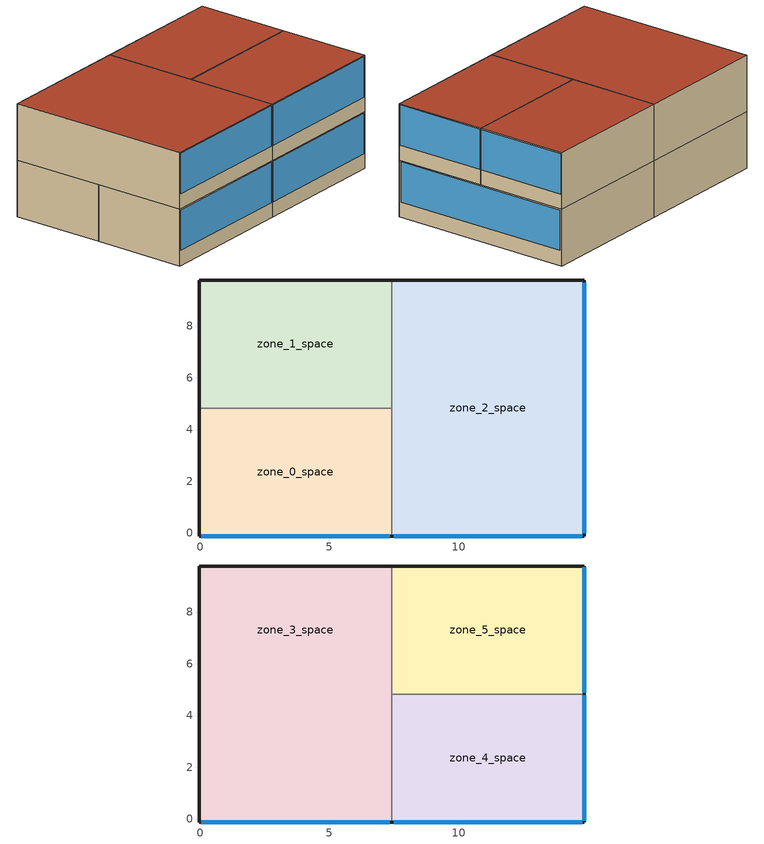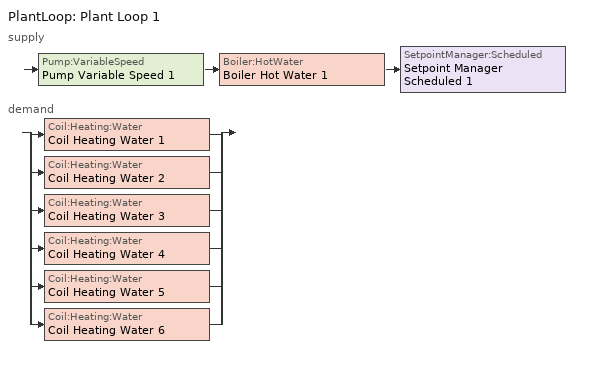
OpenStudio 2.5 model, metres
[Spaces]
zone_0_space
 floor ground: 7.41,-0.11 -0.03,-0.11 -0.03,4.83 7.41,4.83 z0
 wall outside: -0.03,4.83 -0.03,-0.11 7.41,-0.11 z0:3
 wall to zone_2_space (Interior Wall): 7.41,-0.11 7.41,4.83 z0:3
 wall to zone_1_space (Interior Wall): 7.41,4.83 -0.03,4.83 z0:3
 window: 0.05,-0.11 7.33,-0.11 z0.8:2.94
zone_1_space
 floor ground: 7.41,4.83 -0.03,4.83 -0.03,9.78 7.41,9.78 z0
 wall outside: 7.41,9.78 -0.03,9.78 -0.03,4.83 z0:3
 wall to zone_2_space (Interior Wall): 7.41,4.83 7.41,9.78 z0:3
zone_2_space
 floor ground: 14.84,-0.11 7.41,-0.11 7.41,9.78 14.84,9.78 z0
 wall outside: 7.41,-0.11 14.84,-0.11 14.84,9.78 7.41,9.78 z0:3
 window: 7.48,-0.11 14.77,-0.11 / 14.84,-0.01 14.84,9.68 z0.8:2.94
zone_3_space
 floor to zone_1_space (Interior Floor): 7.41,4.83 -0.03,4.83 -0.03,9.78 7.41,9.78 z3
 floor to zone_0_space (Interior Floor): 7.41,-0.11 -0.03,-0.11 -0.03,4.83 7.41,4.83 z3
 wall outside: 7.41,9.78 -0.03,9.78 -0.03,-0.11 7.41,-0.11 z3:6
 wall to zone_5_space (Interior Wall): 7.41,4.83 7.41,9.78 z3:6
 wall to zone_4_space (Interior Wall): 7.41,-0.11 7.41,4.83 z3:6
 window: 0.05,-0.11 7.33,-0.11 z3.8:5.94
 roof outside: -0.03,9.78 -0.03,-0.11 7.41,-0.11 7.41,9.78 z6
zone_4_space
 floor to zone_2_space (Interior Floor): 14.84,-0.11 7.41,-0.11 7.41,4.83 14.84,4.83 z3
 wall outside: 7.41,-0.11 14.84,-0.11 14.84,4.83 z3:6
 wall to zone_5_space (Interior Wall): 14.84,4.83 7.41,4.83 z3:6
 window: 7.48,-0.11 14.77,-0.11 / 14.84,-0.06 14.84,4.78 z3.8:5.94
 roof outside: 7.41,4.83 7.41,-0.11 14.84,-0.11 14.84,4.83 z6
zone_5_space
 floor to zone_2_space (Interior Floor): 14.84,4.83 7.41,4.83 7.41,9.78 14.84,9.78 z3
 wall outside: 14.84,4.83 14.84,9.78 7.41,9.78 z3:6
 window: 14.84,4.88 14.84,9.73 z3.8:5.94
 roof outside: 7.41,9.78 7.41,4.83 14.84,4.83 14.84,9.78 z6
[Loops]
PlantLoop 'Plant Loop 1'
 supply: Pump:VariableSpeed 'Pump Variable Speed 1' > Boiler:HotWater 'Boiler Hot Water 1' > SetpointManager:Scheduled 'Setpoint Manager Scheduled 1'
 demand: split
  | Coil:Heating:Water 'Coil Heating Water 1'
  | Coil:Heating:Water 'Coil Heating Water 2'
  | Coil:Heating:Water 'Coil Heating Water 3'
  | Coil:Heating:Water 'Coil Heating Water 4'
  | Coil:Heating:Water 'Coil Heating Water 5'
  | Coil:Heating:Water 'Coil Heating Water 6'
[Building]
Building 1: North Axis {deg}=0
[Site]
New York Laguardia Arpt	USA: Latitude {deg}=40.78; Longitude {deg}=-73.88; Time Zone {hr}=-5; Elevation {m}=3; Terrain=City
[SizingPeriod:DesignDay] Barometric Pressure {Pa}=101289; Sky Clearness=0; Rain Indicator=0; Snow Indicator=0; Day of Month=21; Daylight Saving Time Indicator=0; Dry-Bulb Temperature Range Modifier Type=DefaultMultipliers
Name | Maximum Dry-Bulb Temperature {C} | Daily Dry-Bulb Temperature Range {deltaC} | Humidity Indicating Conditions at Maximum Dry-Bulb | Wind Speed {m/s} | Wind Direction {deg} | Month | Day Type | Humidity Indicating Type | Solar Model Indicator | ASHRAE Taub | ASHRAE Taud
New York Laguardia Arpt Ann Htg 99.6% Condns DB | -10.8 | 0 | -10.8 | 7.5 | 320 | 1 | WinterDesignDay | Wetbulb | ASHRAEClearSky
New York Laguardia Arpt Ann Hum_n 99.6% Condns DP=>MCDB | -9.3 | 0 | -20.1 | 7.5 | 320 | 1 | WinterDesignDay | Dewpoint | ASHRAEClearSky
New York Laguardia Arpt Ann Htg Wind 99.6% Condns WS=>MCDB | 0 | 0 | 0 | 14.4 | 320 | 1 | WinterDesignDay | Wetbulb | ASHRAEClearSky
New York Laguardia Arpt Ann Clg .4% Condns DB=>MWB | 33.5 | 7.7 | 23.5 | 5.6 | 270 | 7 | SummerDesignDay | Wetbulb | ASHRAETau | 0.532 | 1.821
New York Laguardia Arpt Ann Clg .4% Condns Enth=>MDB | 30.8 | 7.7 | 76200 | 5.6 | 270 | 7 | SummerDesignDay | Enthalpy | ASHRAETau | 0.532 | 1.821
New York Laguardia Arpt Ann Clg .4% Condns WB=>MDB | 30.7 | 7.7 | 25.1 | 5.6 | 270 | 7 | SummerDesignDay | Wetbulb | ASHRAETau | 0.532 | 1.821
New York Laguardia Arpt Ann Clg .4% Condns DP=>MDB | 27.2 | 7.7 | 23.5 | 5.6 | 270 | 7 | SummerDesignDay | Dewpoint | ASHRAETau | 0.532 | 1.821
[Material] Thermal Absorptance=0.9
Name | Roughness | Thickness {m} | Conductivity {W/m-K} | Density {kg/m3} | Specific Heat {J/kg-K} | Solar Absorptance
F16 Acoustic tile | MediumSmooth | 0.0191 | 0.06 | 368 | 590 | 0.3
M11 100mm lightweight concrete | MediumRough | 0.1016 | 0.53 | 1280 | 840 | 0.5
G01a 19mm gypsum board | MediumSmooth | 0.019 | 0.16 | 800 | 1090 | 0.4
M01 100mm brick | MediumRough | 0.1016 | 0.89 | 1920 | 790 | 0.7
M15 200mm heavyweight concrete | MediumRough | 0.2032 | 1.95 | 2240 | 900 | 0.7
I02 50mm insulation board | MediumRough | 0.0508 | 0.03 | 43 | 1210 | 0.7
[Material:AirGap]
Name | Thermal Resistance {m2-K/W}
Material Air Gap 1 | 0.18
Material Air Gap 2 | 0.15
[Construction]
Interior Floor: F16 Acoustic tile, Material Air Gap 1, M11 100mm lightweight concrete
Interior Ceiling; Exterior Roof: M11 100mm lightweight concrete, Material Air Gap 1, F16 Acoustic tile
Exterior Window: Clear 3mm, Air 13mm, Clear 3mm
Interior Wall: G01a 19mm gypsum board, Material Air Gap 2, G01a 19mm gypsum board
Exterior Wall: M01 100mm brick, M15 200mm heavyweight concrete, I02 50mm insulation board, Material Air Gap 2, G01a 19mm gypsum board
[WindowMaterial:Glazing]
Clear 3mm: Optical Data Type=SpectralAverage; Thickness {m}=0.003; Solar Transmittance at Normal Incidence=0.837; Front Side Solar Reflectance at Normal Incidence=0.075; Back Side Solar Reflectance at Normal Incidence=0; Visible Transmittance at Normal Incidence=0.898; Front Side Visible Reflectance at Normal Incidence=0.081; Back Side Visible Reflectance at Normal Incidence=0; Infrared Transmittance at Normal Incidence=0; Front Side Infrared Hemispherical Emissivity=0.84; Back Side Infrared Hemispherical Emissivity=0.84; Conductivity {W/m-K}=0.9; Dirt Correction Factor for Solar and Visible Transmittance=1
[WindowMaterial:Gas]
Air 13mm: Gas Type=Air; Thickness {m}=0.0127
[DefaultConstructionSet]
Default Construction Set 1: Default Exterior Surface Constructions=Default Surface Constructions 1; Default Interior Surface Constructions=Default Surface Constructions 2; Default Ground Contact Surface Constructions=Default Surface Constructions 3; Default Exterior SubSurface Constructions=Default Sub Surface Constructions 1; Default Interior SubSurface Constructions=Default Sub Surface Constructions 2
[DefaultSurfaceConstructions]
Name | Wall Construction | Roof Ceiling Construction | Floor Construction
Default Surface Constructions 1 | Exterior Wall | Exterior Roof
Default Surface Constructions 2 | Interior Wall | Interior Ceiling | Interior Floor
Default Surface Constructions 3 |  |  | Interior Floor
[DefaultSubSurfaceConstructions]
Name | Fixed Window Construction
Default Sub Surface Constructions 1 | Exterior Window
Default Sub Surface Constructions 2
[BuildingStory]
Name | Nominal Z Coordinate {m}
Building Story 1 | 0
Building Story 2 | 3
[Space] Space Type=Office:OpenOffice:zone_0; Default Construction Set=Default Construction Set 1
Name | Building Story | Thermal Zone
zone_0_space | Building Story 1 | zone_0
zone_1_space | Building Story 1 | zone_1
zone_2_space | Building Story 1 | zone_2
zone_3_space | Building Story 2 | zone_3
zone_4_space | Building Story 2 | zone_4
zone_5_space | Building Story 2 | zone_5
[SpaceType]
Office:OpenOffice:zone_0: Default Schedule Set=zone_0_DefaultScheduleSet; Design Specification Outdoor Air Object=zone_0_DSOA
[DefaultScheduleSet]
zone_0_DefaultScheduleSet: Hours of Operation Schedule=Medium Office Bldg Occ; People Activity Level Schedule=Medium Office Activity; Lighting Schedule=Office Bldg Light; Electric Equipment Schedule=Medium Office Bldg Equip; Infiltration Schedule=Medium Office Infil Quarter On
[SpaceInfiltration:DesignFlowRate]
Space Infiltration Design Flow Rate 1: Space or SpaceType=Office:OpenOffice:zone_0; Schedule=Medium Office Infil Quarter On; Design Flow Rate Calculation Method=Flow/Area; Flow per Space Floor Area {m3/s-m2}=0.000226568
[People:Definition]
zone_0_PeopleDefinition: Number of People Calculation Method=People/Area; People per Space Floor Area {person/m2}=0.0565108; Fraction Radiant=0.3
[People]
Office:OpenOffice:zone_0_PeopleObject: People Definition=zone_0_PeopleDefinition; Space or SpaceType=Office:OpenOffice:zone_0; Number of People Schedule=Medium Office Bldg Occ; Activity Level Schedule=Medium Office Activity; Multiplier=1
[Lights:Definition]
zone_0_LightsDefinition: Design Level Calculation Method=Watts/Area; Watts per Space Floor Area {W/m2}=11.8404
[Lights]
Office:OpenOffice:zone_0_LightsObject: Lights Definition=zone_0_LightsDefinition; Space or SpaceType=Office:OpenOffice:zone_0; Schedule=Office Bldg Light; Fraction Replaceable=1
[ElectricEquipment:Definition]
zone_0_ElectricEquipmentDefinition: Design Level Calculation Method=Watts/Area; Watts per Space Floor Area {W/m2}=7.64241
[ElectricEquipment]
zone_0_ElectricEquipmentObject: Electric Equipment Definition=zone_0_ElectricEquipmentDefinition; Space or SpaceType=Office:OpenOffice:zone_0; Schedule=Medium Office Bldg Equip
[DesignSpecification:OutdoorAir]
zone_0_DSOA: Outdoor Air Method=Sum; Outdoor Air Flow per Person {m3/s-person}=0.0023595; Outdoor Air Flow per Floor Area {m3/s-m2}=0.000304801
[ThermalZone] Use Ideal Air Loads=No
Name | Thermostat
zone_0 | dualSetPtThermostatzone_0
zone_1 | dualSetPtThermostatzone_1
zone_2 | dualSetPtThermostatzone_2
zone_3 | dualSetPtThermostatzone_3
zone_4 | dualSetPtThermostatzone_4
zone_5 | dualSetPtThermostatzone_5
[Sizing:Zone] Zone Cooling Design Supply Air Temperature Input Method=SupplyAirTemperature; Zone Cooling Design Supply Air Temperature {C}=14; Zone Cooling Design Supply Air Temperature Difference {deltaC}=11.11; Zone Heating Design Supply Air Temperature Input Method=SupplyAirTemperature; Zone Heating Design Supply Air Temperature {C}=40; Zone Heating Design Supply Air Temperature Difference {deltaC}=11.11; Zone Cooling Design Supply Air Humidity Ratio {kg-H2O/kg-air}=0.0085; Zone Heating Design Supply Air Humidity Ratio {kg-H2O/kg-air}=0.008; Cooling Design Air Flow Method=DesignDay; Heating Design Air Flow Method=DesignDay; Account for Dedicated Outdoor Air System=No; Dedicated Outdoor Air System Control Strategy=NeutralSupplyAir; Dedicated Outdoor Air Low Setpoint Temperature for Design {C}=autosize; Dedicated Outdoor Air High Setpoint Temperature for Design {C}=autosize
zone_0; zone_1; zone_2; zone_3; zone_4; zone_5; zone_0; zone_5; zone_1; zone_2; zone_3; zone_4
[Zone equipment]
zone_0: Zone HVAC Packaged Terminal Air Conditioner 1
zone_1: Zone HVAC Packaged Terminal Air Conditioner 3
zone_2: Zone HVAC Packaged Terminal Air Conditioner 4
zone_3: Zone HVAC Packaged Terminal Air Conditioner 5
zone_4: Zone HVAC Packaged Terminal Air Conditioner 6
zone_5: Zone HVAC Packaged Terminal Air Conditioner 2
[ThermostatSetpoint:DualSetpoint] Heating Setpoint Temperature Schedule=Medium Office HtgSetp; Cooling Setpoint Temperature Schedule=Medium Office ClgSetp
dualSetPtThermostatzone_0; dualSetPtThermostatzone_1; dualSetPtThermostatzone_2; dualSetPtThermostatzone_3; dualSetPtThermostatzone_4; dualSetPtThermostatzone_5
[Fan:ConstantVolume] Availability Schedule=Always On Discrete; Maximum Flow Rate {m3/s}=AutoSize
Fan Constant Volume 1; Fan Constant Volume 2; Fan Constant Volume 3; Fan Constant Volume 4; Fan Constant Volume 5; Fan Constant Volume 6
[Coil:Heating:Water] Availability Schedule=Always On Discrete
Coil Heating Water 1; Coil Heating Water 2; Coil Heating Water 3; Coil Heating Water 4; Coil Heating Water 5; Coil Heating Water 6
[Coil:Cooling:DX:SingleSpeed] Availability Schedule=Always On Discrete; Rated Total Cooling Capacity {W}=autosize; Rated Sensible Heat Ratio=autosize; Rated COP {W/W}=3; Rated Air Flow Rate {m3/s}=autosize; Rated Evaporator Fan Power Per Volume Flow Rate {W/(m3/s)}=773.3; Condenser Type=AirCooled; Evaporative Condenser Effectiveness=0; Evaporative Condenser Air Flow Rate {m3/s}=Autosize; Evaporative Condenser Pump Rated Power Consumption {W}=Autosize; Crankcase Heater Capacity {W}=0; Maximum Outdoor Dry-Bulb Temperature for Crankcase Heater Operation {C}=0; Basin Heater Capacity {W/K}=0; Basin Heater Setpoint Temperature {C}=10
Name | Total Cooling Capacity Function of Temperature Curve | Total Cooling Capacity Function of Flow Fraction Curve | Energy Input Ratio Function of Temperature Curve | Energy Input Ratio Function of Flow Fraction Curve | Part Load Fraction Correlation Curve
Coil Cooling DX Single Speed 1 | Curve Biquadratic 1 | Curve Quadratic 1 | Curve Biquadratic 2 | Curve Quadratic 2 | Curve Quadratic 3
Coil Cooling DX Single Speed 2 | Curve Biquadratic 3 | Curve Quadratic 4 | Curve Biquadratic 4 | Curve Quadratic 5 | Curve Quadratic 6
Coil Cooling DX Single Speed 3 | Curve Biquadratic 5 | Curve Quadratic 7 | Curve Biquadratic 6 | Curve Quadratic 8 | Curve Quadratic 9
Coil Cooling DX Single Speed 4 | Curve Biquadratic 7 | Curve Quadratic 10 | Curve Biquadratic 8 | Curve Quadratic 11 | Curve Quadratic 12
Coil Cooling DX Single Speed 5 | Curve Biquadratic 9 | Curve Quadratic 13 | Curve Biquadratic 10 | Curve Quadratic 14 | Curve Quadratic 15
Coil Cooling DX Single Speed 6 | Curve Biquadratic 11 | Curve Quadratic 16 | Curve Biquadratic 12 | Curve Quadratic 17 | Curve Quadratic 18
[ZoneHVAC:PackagedTerminalAirConditioner] Availability Schedule=Always On Discrete; Supply Air Flow Rate During Cooling Operation {m3/s}=Autosize; Supply Air Flow Rate During Heating Operation {m3/s}=Autosize; Supply Air Flow Rate When No Cooling or Heating is Needed {m3/s}=Autosize; Outdoor Air Flow Rate During Cooling Operation {m3/s}=Autosize; Outdoor Air Flow Rate During Heating Operation {m3/s}=Autosize; Outdoor Air Flow Rate When No Cooling or Heating is Needed {m3/s}=Autosize; Fan Placement=DrawThrough
Name | Supply Air Fan | Heating Coil | Cooling Coil
Zone HVAC Packaged Terminal Air Conditioner 1 | Fan Constant Volume 1 | Coil Heating Water 1 | Coil Cooling DX Single Speed 1
Zone HVAC Packaged Terminal Air Conditioner 2 | Fan Constant Volume 2 | Coil Heating Water 2 | Coil Cooling DX Single Speed 2
Zone HVAC Packaged Terminal Air Conditioner 3 | Fan Constant Volume 3 | Coil Heating Water 3 | Coil Cooling DX Single Speed 3
Zone HVAC Packaged Terminal Air Conditioner 4 | Fan Constant Volume 4 | Coil Heating Water 4 | Coil Cooling DX Single Speed 4
Zone HVAC Packaged Terminal Air Conditioner 5 | Fan Constant Volume 5 | Coil Heating Water 5 | Coil Cooling DX Single Speed 5
Zone HVAC Packaged Terminal Air Conditioner 6 | Fan Constant Volume 6 | Coil Heating Water 6 | Coil Cooling DX Single Speed 6
[PlantLoop]
Plant Loop 1: Fluid Type=Water; Glycol Concentration=0; Plant Loop Volume {m3}=Autocalculate; Load Distribution Scheme=Optimal
[Sizing:Plant] Loop Type=Heating; Design Loop Exit Temperature {C}=82; Loop Design Temperature Difference {deltaC}=11; Sizing Option=NonCoincident; Zone Timesteps in Averaging Window=1; Coincident Sizing Factor Mode=None
Plant Loop 1; Plant Loop 1
[Pump:VariableSpeed]
Pump Variable Speed 1: Pump Control Type=Intermittent; Skin Loss Radiative Fraction=0.5; Design Power Sizing Method=PowerPerFlowPerPressure; Design Electric Power per Unit Flow Rate {W/(m3/s)}=348701.1; Design Shaft Power per Unit Flow Rate per Unit Head {W-s/m3-Pa}=1.28205; Design Minimum Flow Rate Fraction=0
[Boiler:HotWater]
Boiler Hot Water 1: Water Outlet Upper Temperature Limit {C}=99; Boiler Flow Mode=ConstantFlow; Parasitic Electric Load {W}=0; Sizing Factor=1
[SetpointManager:Scheduled]
Setpoint Manager Scheduled 1: Control Variable=Temperature; Schedule=Schedule Ruleset 1
[Schedule:Year]
Medium Office Infil Quarter On: 1, 3, Schedule:Week:Daily {10ec3e5a-5294-46cc-8ada-f12e209007b8}, 12, 31, Schedule:Week:Daily {20898e88-71dc-48a1-8bf4-30a1d78b98f6}
Office Bldg Light: 1, 3, Schedule:Week:Daily {77782ce5-1a70-49a7-b72d-db0988271982}, 12, 31, Schedule:Week:Daily {1558189b-593c-4115-b061-465417357844}
Medium Office Bldg Equip: 1, 3, Schedule:Week:Daily {6e8d415d-8fa0-48d6-ac4d-d47d8b98405b}, 12, 31, Schedule:Week:Daily {2f904850-a863-4ee8-bc0d-29bfee0f8749}
Medium Office Bldg Occ: 1, 3, Schedule:Week:Daily {cc8d6e51-368d-451a-9b6a-4139d773ba0e}, 12, 31, Schedule:Week:Daily {ff233f80-dcaf-4b18-966b-1bf7394c094d}
Medium Office Activity: 12, 31, Schedule:Week:Daily {28c29561-b365-4a14-8672-9021b01eb02f}
Medium Office HtgSetp: 1, 3, Schedule:Week:Daily {ecb93216-4e3a-48b3-b436-2bda810a97af}, 12, 31, Schedule:Week:Daily {7658c4fb-bb29-427e-bf3f-5def4335bcf1}
Medium Office ClgSetp: 1, 3, Schedule:Week:Daily {8e0b014c-04b7-4e6c-a258-14b421fd36f8}, 12, 31, Schedule:Week:Daily {edd3bcc3-8268-4813-9843-1db4b5a04d2a}
[Schedule:Week]
Schedule:Week:Daily {10ec3e5a-5294-46cc-8ada-f12e209007b8}: Medium Office Infil Quarter On Default Schedule, Medium Office Infil Quarter On Default Schedule, Medium Office Infil Quarter On Default Schedule, Medium Office Infil Quarter On Default Schedule, Medium Office Infil Quarter On Default Schedule, Medium Office Infil Quarter On Default Schedule, Medium Office Infil Quarter On Rule 2 Day Schedule, Medium Office Infil Quarter On Default Schedule, Medium Office Infil Quarter On Summer Design Day, Medium Office Infil Quarter On Winter Design Day, Medium Office Infil Quarter On Default Schedule, Medium Office Infil Quarter On Default Schedule
Schedule:Week:Daily {20898e88-71dc-48a1-8bf4-30a1d78b98f6}: Medium Office Infil Quarter On Rule 1 Day Schedule, Medium Office Infil Quarter On Default Schedule, Medium Office Infil Quarter On Default Schedule, Medium Office Infil Quarter On Default Schedule, Medium Office Infil Quarter On Default Schedule, Medium Office Infil Quarter On Default Schedule, Medium Office Infil Quarter On Rule 2 Day Schedule, Medium Office Infil Quarter On Default Schedule, Medium Office Infil Quarter On Summer Design Day, Medium Office Infil Quarter On Winter Design Day, Medium Office Infil Quarter On Default Schedule, Medium Office Infil Quarter On Default Schedule
Schedule:Week:Daily {77782ce5-1a70-49a7-b72d-db0988271982}: Office Bldg Light Default Schedule, Office Bldg Light Default Schedule, Office Bldg Light Default Schedule, Office Bldg Light Default Schedule, Office Bldg Light Default Schedule, Office Bldg Light Default Schedule, Office Bldg Light Rule 2 Day Schedule, Office Bldg Light Default Schedule, Office Bldg Light Summer Design Day, Office Bldg Light Winter Design Day, Office Bldg Light Default Schedule, Office Bldg Light Default Schedule
Schedule:Week:Daily {1558189b-593c-4115-b061-465417357844}: Office Bldg Light Rule 1 Day Schedule, Office Bldg Light Default Schedule, Office Bldg Light Default Schedule, Office Bldg Light Default Schedule, Office Bldg Light Default Schedule, Office Bldg Light Default Schedule, Office Bldg Light Rule 2 Day Schedule, Office Bldg Light Default Schedule, Office Bldg Light Summer Design Day, Office Bldg Light Winter Design Day, Office Bldg Light Default Schedule, Office Bldg Light Default Schedule
Schedule:Week:Daily {6e8d415d-8fa0-48d6-ac4d-d47d8b98405b}: Medium Office Bldg Equip Default Schedule, Medium Office Bldg Equip Default Schedule, Medium Office Bldg Equip Default Schedule, Medium Office Bldg Equip Default Schedule, Medium Office Bldg Equip Default Schedule, Medium Office Bldg Equip Default Schedule, Medium Office Bldg Equip Rule 2 Day Schedule, Medium Office Bldg Equip Default Schedule, Medium Office Bldg Equip Summer Design Day, Medium Office Bldg Equip Winter Design Day, Medium Office Bldg Equip Default Schedule, Medium Office Bldg Equip Default Schedule
Schedule:Week:Daily {2f904850-a863-4ee8-bc0d-29bfee0f8749}: Medium Office Bldg Equip Rule 1 Day Schedule, Medium Office Bldg Equip Default Schedule, Medium Office Bldg Equip Default Schedule, Medium Office Bldg Equip Default Schedule, Medium Office Bldg Equip Default Schedule, Medium Office Bldg Equip Default Schedule, Medium Office Bldg Equip Rule 2 Day Schedule, Medium Office Bldg Equip Default Schedule, Medium Office Bldg Equip Summer Design Day, Medium Office Bldg Equip Winter Design Day, Medium Office Bldg Equip Default Schedule, Medium Office Bldg Equip Default Schedule
Schedule:Week:Daily {cc8d6e51-368d-451a-9b6a-4139d773ba0e}: Medium Office Bldg Occ Default Schedule, Medium Office Bldg Occ Default Schedule, Medium Office Bldg Occ Default Schedule, Medium Office Bldg Occ Default Schedule, Medium Office Bldg Occ Default Schedule, Medium Office Bldg Occ Default Schedule, Medium Office Bldg Occ Rule 2 Day Schedule, Medium Office Bldg Occ Default Schedule, Medium Office Bldg Occ Summer Design Day, Medium Office Bldg Occ Winter Design Day, Medium Office Bldg Occ Default Schedule, Medium Office Bldg Occ Default Schedule
Schedule:Week:Daily {ff233f80-dcaf-4b18-966b-1bf7394c094d}: Medium Office Bldg Occ Rule 1 Day Schedule, Medium Office Bldg Occ Default Schedule, Medium Office Bldg Occ Default Schedule, Medium Office Bldg Occ Default Schedule, Medium Office Bldg Occ Default Schedule, Medium Office Bldg Occ Default Schedule, Medium Office Bldg Occ Rule 2 Day Schedule, Medium Office Bldg Occ Default Schedule, Medium Office Bldg Occ Summer Design Day, Medium Office Bldg Occ Winter Design Day, Medium Office Bldg Occ Default Schedule, Medium Office Bldg Occ Default Schedule
Schedule:Week:Daily {28c29561-b365-4a14-8672-9021b01eb02f}: Medium Office Activity Default Schedule, Medium Office Activity Default Schedule, Medium Office Activity Default Schedule, Medium Office Activity Default Schedule, Medium Office Activity Default Schedule, Medium Office Activity Default Schedule, Medium Office Activity Default Schedule, Medium Office Activity Default Schedule, Medium Office Activity Summer Design Day, Medium Office Activity Winter Design Day, Medium Office Activity Default Schedule, Medium Office Activity Default Schedule
Schedule:Week:Daily {ecb93216-4e3a-48b3-b436-2bda810a97af}: Medium Office HtgSetp Default Schedule, Medium Office HtgSetp Default Schedule, Medium Office HtgSetp Default Schedule, Medium Office HtgSetp Default Schedule, Medium Office HtgSetp Default Schedule, Medium Office HtgSetp Default Schedule, Medium Office HtgSetp Rule 2 Day Schedule, Medium Office HtgSetp Default Schedule, Medium Office HtgSetp Summer Design Day, Medium Office HtgSetp Winter Design Day, Medium Office HtgSetp Default Schedule, Medium Office HtgSetp Default Schedule
Schedule:Week:Daily {7658c4fb-bb29-427e-bf3f-5def4335bcf1}: Medium Office HtgSetp Rule 1 Day Schedule, Medium Office HtgSetp Default Schedule, Medium Office HtgSetp Default Schedule, Medium Office HtgSetp Default Schedule, Medium Office HtgSetp Default Schedule, Medium Office HtgSetp Default Schedule, Medium Office HtgSetp Rule 2 Day Schedule, Medium Office HtgSetp Default Schedule, Medium Office HtgSetp Summer Design Day, Medium Office HtgSetp Winter Design Day, Medium Office HtgSetp Default Schedule, Medium Office HtgSetp Default Schedule
Schedule:Week:Daily {8e0b014c-04b7-4e6c-a258-14b421fd36f8}: Medium Office ClgSetp Default Schedule, Medium Office ClgSetp Default Schedule, Medium Office ClgSetp Default Schedule, Medium Office ClgSetp Default Schedule, Medium Office ClgSetp Default Schedule, Medium Office ClgSetp Default Schedule, Medium Office ClgSetp Rule 2 Day Schedule, Medium Office ClgSetp Default Schedule, Medium Office ClgSetp Summer Design Day, Medium Office ClgSetp Winter Design Day, Medium Office ClgSetp Default Schedule, Medium Office ClgSetp Default Schedule
Schedule:Week:Daily {edd3bcc3-8268-4813-9843-1db4b5a04d2a}: Medium Office ClgSetp Rule 1 Day Schedule, Medium Office ClgSetp Default Schedule, Medium Office ClgSetp Default Schedule, Medium Office ClgSetp Default Schedule, Medium Office ClgSetp Default Schedule, Medium Office ClgSetp Default Schedule, Medium Office ClgSetp Rule 2 Day Schedule, Medium Office ClgSetp Default Schedule, Medium Office ClgSetp Summer Design Day, Medium Office ClgSetp Winter Design Day, Medium Office ClgSetp Default Schedule, Medium Office ClgSetp Default Schedule
[Schedule:Day]
Medium Office Infil Quarter On Default Schedule; Medium Office Infil Quarter On Summer Design Day: 6, 0, 1, 22, 0, 0.25, 24, 0, 1
Medium Office Infil Quarter On Rule 2 Day Schedule; Medium Office Infil Quarter On Winter Design Day: 6, 0, 1, 18, 0, 0.25, 24, 0, 1
Medium Office Infil Quarter On Rule 1 Day Schedule; Office Bldg Light Summer Design Day; Medium Office Bldg Equip Summer Design Day: 24, 0, 1
Office Bldg Light Default Schedule: 5, 0, 0.05, 7, 0, 0.1, 8, 0, 0.3, 17, 0, 0.9, 18, 0, 0.7, 20, 0, 0.5, 22, 0, 0.3, 23, 0, 0.1, 24, 0, 0.05
Office Bldg Light Rule 2 Day Schedule: 6, 0, 0.05, 8, 0, 0.1, 14, 0, 0.5, 17, 0, 0.15, 24, 0, 0.05
Office Bldg Light Winter Design Day; Medium Office Bldg Equip Winter Design Day; Medium Office Bldg Occ Winter Design Day; Medium Office Bldg Occ Rule 1 Day Schedule: 24, 0, 0
Office Bldg Light Rule 1 Day Schedule: 24, 0, 0.05
Medium Office Bldg Equip Default Schedule: 8, 0, 0.4, 12, 0, 0.9, 13, 0, 0.8, 17, 0, 0.9, 18, 0, 0.8, 20, 0, 0.6, 22, 0, 0.5, 24, 0, 0.4
Medium Office Bldg Equip Rule 2 Day Schedule: 6, 0, 0.3, 8, 0, 0.4, 14, 0, 0.5, 17, 0, 0.35, 24, 0, 0.3
Medium Office Bldg Equip Rule 1 Day Schedule: 24, 0, 0.3
Medium Office Bldg Occ Default Schedule: 6, 0, 0, 7, 0, 0.1, 8, 0, 0.2, 12, 0, 0.95, 13, 0, 0.5, 17, 0, 0.95, 18, 0, 0.7, 20, 0, 0.4, 22, 0, 0.1, 24, 0, 0.05
Medium Office Bldg Occ Rule 2 Day Schedule: 6, 0, 0, 8, 0, 0.1, 14, 0, 0.5, 17, 0, 0.1, 24, 0, 0
Medium Office Bldg Occ Summer Design Day: 6, 0, 0, 22, 0, 1, 24, 0, 0.05
Medium Office Activity Default Schedule; Medium Office Activity Summer Design Day; Medium Office Activity Winter Design Day: 24, 0, 120
Medium Office HtgSetp Default Schedule: 6, 0, 15.6, 22, 0, 21, 24, 0, 15.6
Medium Office HtgSetp Rule 2 Day Schedule: 6, 0, 15.6, 18, 0, 21, 24, 0, 15.6
Medium Office HtgSetp Summer Design Day; Medium Office HtgSetp Rule 1 Day Schedule: 24, 0, 15.6
Medium Office HtgSetp Winter Design Day: 24, 0, 21
Medium Office ClgSetp Default Schedule; Medium Office ClgSetp Summer Design Day: 6, 0, 26.7, 22, 0, 24, 24, 0, 26.7
Medium Office ClgSetp Rule 2 Day Schedule: 6, 0, 26.7, 18, 0, 24, 24, 0, 26.7
Medium Office ClgSetp Winter Design Day; Medium Office ClgSetp Rule 1 Day Schedule: 24, 0, 26.7
Schedule Day 1: 24, 0, 67
[Schedule:Constant]
Always On Discrete: Value=1
[Curve:Biquadratic] Minimum Value of x=17; Maximum Value of x=22; Minimum Value of y=13; Maximum Value of y=46
Name | Coefficient1 Constant | Coefficient2 x | Coefficient3 x**2 | Coefficient4 y | Coefficient5 y**2 | Coefficient6 x*y
Curve Biquadratic 1; Curve Biquadratic 3; Curve Biquadratic 5; Curve Biquadratic 7; Curve Biquadratic 9; Curve Biquadratic 11 | 0.942588 | 0.00954335 | 0.00068377 | -0.0110427 | 5.249e-06 | -9.72e-06
Curve Biquadratic 2; Curve Biquadratic 4; Curve Biquadratic 6; Curve Biquadratic 8; Curve Biquadratic 10; Curve Biquadratic 12 | 0.342414 | 0.034885 | -0.0006237 | 0.00497722 | 0.000437951 | -0.000728028
[Curve:Quadratic]
Name | Coefficient1 Constant | Coefficient2 x | Coefficient3 x**2 | Minimum Value of x | Maximum Value of x
Curve Quadratic 1; Curve Quadratic 4; Curve Quadratic 7; Curve Quadratic 10; Curve Quadratic 13; Curve Quadratic 16 | 0.8 | 0.2 | 0 | 0.5 | 1.5
Curve Quadratic 2; Curve Quadratic 5; Curve Quadratic 8; Curve Quadratic 11; Curve Quadratic 14; Curve Quadratic 17 | 1.1552 | -0.1808 | 0.0256 | 0.5 | 1.5
Curve Quadratic 3; Curve Quadratic 6; Curve Quadratic 9; Curve Quadratic 12; Curve Quadratic 15; Curve Quadratic 18 | 0.85 | 0.15 | 0 | 0 | 1
[Schedule:Ruleset]
Schedule Ruleset 1: Default Day Schedule=Schedule Day 1
